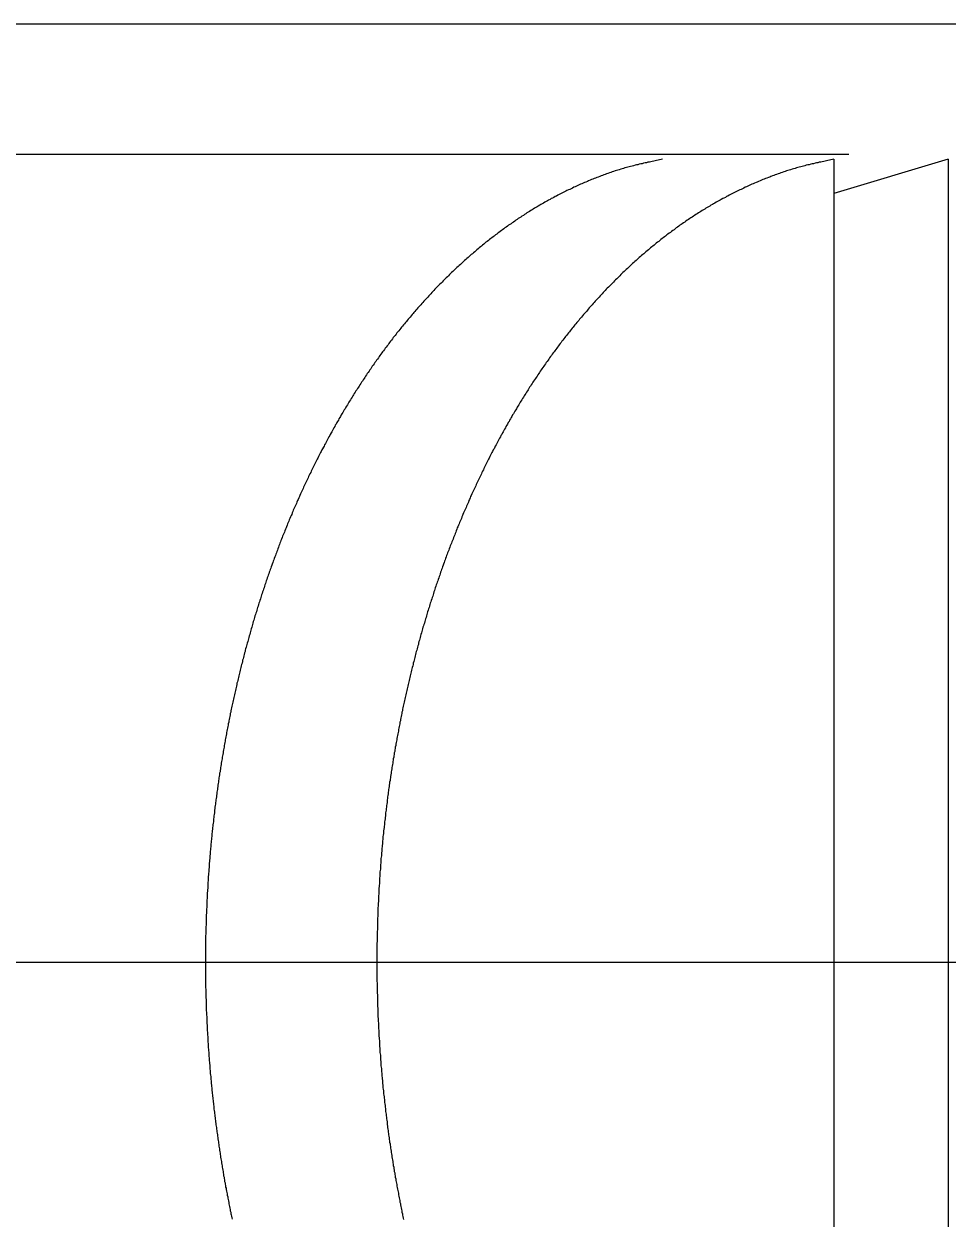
# Model space of a CAD drawing. Extents: x 10 to 146, y 10 to 437.
# Drawn here: x 121.56 to 126.13, y 237.28 to 243.2 of the extents above; entities that cross this region are included whole.
import ezdxf

# ---------------------------------------------------------------- set-up
doc = ezdxf.new("R2010")
doc.units = 0
doc.linetypes.add('CENTER', pattern=[50.8, 31.75, -6.35, 6.35, -6.35])
doc.layers.get('0').update_dxf_attribs({"linetype": 'CONTINUOUS'})
doc.layers.add('CENTER', color=1, linetype='CENTER')

msp = doc.modelspace()

# ---------------------------------------------------------------- linework, layer by layer
at = {"color": 7, "linetype": 'CONTINUOUS'}
for p, q in [((95, 243.2), (124.7, 243.2)), ((124.7, 243.2), (127, 243.2)), ((118.1942, 242.555), (122.6422, 242.555)), ((122.6422, 242.555), (125.6422, 242.555)), ((126.1339, 242.53), (125.5682, 242.3606)), ((125.5682, 242.53), (125.5682, 242.53)), ((125.5682, 242.53), (125.5682, 242.3606)), ((126.1339, 242.53), (126.1339, 242.53)), ((126.1339, 242.53), (126.1339, 238.555)), ((125.5682, 242.3606), (125.5682, 238.555)), ((125.5682, 238.555), (125.5682, 234.58)), ((126.1339, 238.555), (126.1339, 234.58))]:
    msp.add_line(p, q, dxfattribs=at)
at = {"color": 7}
for points in [[(124.72, 242.53, 0), (124.713, 242.528, 0), (124.705, 242.527, 0), (124.698, 242.525, 0), (124.691, 242.524, 0), (124.684, 242.522, 0), (124.677, 242.521, 0), (124.669, 242.519, 0), (124.662, 242.518, 0), (124.655, 242.516, 0), (124.648, 242.515, 0), (124.641, 242.513, 0), (124.634, 242.512, 0), (124.626, 242.51, 0), (124.619, 242.508, 0), (124.612, 242.507, 0), (124.605, 242.505, 0), (124.598, 242.503, 0), (124.591, 242.502, 0), (124.584, 242.5, 0), (124.577, 242.498, 0), (124.569, 242.496, 0), (124.562, 242.494, 0), (124.555, 242.492, 0), (124.548, 242.491, 0), (124.541, 242.489, 0), (124.534, 242.487, 0), (124.527, 242.485, 0), (124.52, 242.483, 0), (124.513, 242.481, 0), (124.506, 242.478, 0), (124.499, 242.476, 0), (124.492, 242.474, 0), (124.485, 242.472, 0), (124.478, 242.47, 0), (124.471, 242.467, 0), (124.464, 242.465, 0), (124.457, 242.462, 0), (124.45, 242.46, 0), (124.443, 242.458, 0), (124.436, 242.455, 0), (124.43, 242.453, 0), (124.423, 242.45, 0), (124.416, 242.448, 0), (124.409, 242.445, 0), (124.402, 242.442, 0), (124.395, 242.44, 0), (124.388, 242.437, 0), (124.382, 242.434, 0), (124.375, 242.431, 0), (124.368, 242.429, 0), (124.361, 242.426, 0), (124.354, 242.423, 0), (124.348, 242.42, 0), (124.341, 242.417, 0), (124.334, 242.415, 0), (124.327, 242.412, 0), (124.321, 242.409, 0), (124.314, 242.406, 0), (124.307, 242.403, 0), (124.301, 242.4, 0), (124.294, 242.397, 0), (124.287, 242.394, 0), (124.281, 242.391, 0), (124.274, 242.387, 0), (124.267, 242.384, 0), (124.261, 242.381, 0), (124.254, 242.378, 0), (124.247, 242.375, 0), (124.241, 242.372, 0), (124.234, 242.368, 0), (124.228, 242.365, 0), (124.221, 242.362, 0), (124.215, 242.358, 0), (124.208, 242.355, 0), (124.202, 242.352, 0), (124.195, 242.348, 0), (124.189, 242.345, 0), (124.182, 242.341, 0), (124.176, 242.338, 0), (124.169, 242.335, 0), (124.163, 242.331, 0), (124.156, 242.327, 0), (124.15, 242.324, 0), (124.144, 242.32, 0), (124.137, 242.317, 0), (124.131, 242.313, 0), (124.124, 242.309, 0), (124.118, 242.306, 0), (124.112, 242.302, 0), (124.105, 242.298, 0), (124.099, 242.295, 0), (124.093, 242.291, 0), (124.086, 242.287, 0), (124.08, 242.283, 0), (124.074, 242.279, 0), (124.068, 242.276, 0), (124.062, 242.272, 0), (124.055, 242.268, 0), (124.049, 242.264, 0), (124.043, 242.26, 0), (124.037, 242.256, 0), (124.031, 242.252, 0), (124.024, 242.248, 0), (124.018, 242.244, 0), (124.012, 242.24, 0), (124.006, 242.236, 0), (124, 242.232, 0), (123.994, 242.228, 0), (123.988, 242.224, 0), (123.982, 242.219, 0), (123.976, 242.215, 0), (123.97, 242.211, 0), (123.964, 242.207, 0), (123.958, 242.203, 0), (123.952, 242.198, 0), (123.946, 242.194, 0), (123.94, 242.19, 0), (123.934, 242.185, 0), (123.928, 242.181, 0), (123.922, 242.177, 0), (123.916, 242.172, 0), (123.91, 242.168, 0), (123.904, 242.164, 0), (123.899, 242.159, 0), (123.893, 242.155, 0), (123.887, 242.15, 0), (123.881, 242.146, 0), (123.875, 242.141, 0), (123.87, 242.137, 0), (123.864, 242.132, 0), (123.858, 242.128, 0), (123.852, 242.123, 0), (123.846, 242.119, 0), (123.841, 242.114, 0), (123.835, 242.109, 0), (123.829, 242.105, 0), (123.824, 242.1, 0), (123.818, 242.096, 0), (123.812, 242.091, 0), (123.807, 242.086, 0), (123.801, 242.081, 0), (123.796, 242.077, 0), (123.79, 242.072, 0), (123.784, 242.067, 0), (123.779, 242.062, 0), (123.773, 242.058, 0), (123.768, 242.053, 0), (123.762, 242.048, 0), (123.757, 242.043, 0), (123.751, 242.038, 0), (123.746, 242.033, 0), (123.74, 242.029, 0), (123.735, 242.024, 0), (123.729, 242.019, 0), (123.724, 242.014, 0), (123.719, 242.009, 0), (123.713, 242.004, 0), (123.708, 241.999, 0), (123.702, 241.994, 0), (123.697, 241.989, 0), (123.692, 241.984, 0), (123.686, 241.979, 0), (123.681, 241.974, 0), (123.676, 241.969, 0), (123.67, 241.964, 0), (123.665, 241.959, 0), (123.66, 241.953, 0), (123.655, 241.948, 0), (123.649, 241.943, 0), (123.644, 241.938, 0), (123.639, 241.933, 0), (123.634, 241.928, 0), (123.629, 241.922, 0), (123.624, 241.917, 0), (123.618, 241.912, 0), (123.613, 241.907, 0), (123.608, 241.902, 0), (123.603, 241.896, 0), (123.598, 241.891, 0), (123.593, 241.886, 0), (123.588, 241.88, 0), (123.583, 241.875, 0), (123.578, 241.87, 0), (123.573, 241.864, 0), (123.568, 241.859, 0), (123.563, 241.854, 0), (123.558, 241.848, 0), (123.553, 241.843, 0), (123.548, 241.837, 0), (123.543, 241.832, 0), (123.538, 241.827, 0), (123.533, 241.821, 0), (123.528, 241.816, 0), (123.523, 241.81, 0), (123.518, 241.805, 0), (123.513, 241.799, 0), (123.509, 241.794, 0), (123.504, 241.788, 0), (123.499, 241.783, 0), (123.494, 241.777, 0), (123.489, 241.772, 0), (123.485, 241.766, 0), (123.48, 241.761, 0), (123.475, 241.755, 0), (123.47, 241.749, 0), (123.466, 241.744, 0), (123.461, 241.738, 0), (123.456, 241.732, 0), (123.452, 241.727, 0), (123.447, 241.721, 0), (123.442, 241.716, 0), (123.438, 241.71, 0), (123.433, 241.704, 0), (123.428, 241.698, 0), (123.424, 241.693, 0), (123.419, 241.687, 0), (123.415, 241.681, 0), (123.41, 241.676, 0), (123.405, 241.67, 0), (123.401, 241.664, 0), (123.396, 241.658, 0), (123.392, 241.652, 0), (123.387, 241.647, 0), (123.383, 241.641, 0), (123.378, 241.635, 0), (123.374, 241.629, 0), (123.369, 241.623, 0), (123.365, 241.618, 0), (123.361, 241.612, 0), (123.356, 241.606, 0), (123.352, 241.6, 0), (123.347, 241.594, 0), (123.343, 241.588, 0), (123.339, 241.582, 0), (123.334, 241.576, 0), (123.33, 241.571, 0), (123.326, 241.565, 0), (123.321, 241.559, 0), (123.317, 241.553, 0), (123.313, 241.547, 0), (123.309, 241.541, 0), (123.304, 241.535, 0), (123.3, 241.529, 0), (123.296, 241.523, 0), (123.292, 241.517, 0), (123.287, 241.511, 0), (123.283, 241.505, 0), (123.279, 241.499, 0), (123.275, 241.493, 0), (123.271, 241.487, 0), (123.267, 241.481, 0), (123.262, 241.475, 0), (123.258, 241.469, 0), (123.254, 241.462, 0), (123.25, 241.456, 0), (123.246, 241.45, 0), (123.242, 241.444, 0), (123.238, 241.438, 0), (123.234, 241.432, 0), (123.23, 241.426, 0), (123.226, 241.42, 0), (123.222, 241.414, 0), (123.218, 241.407, 0), (123.214, 241.401, 0), (123.21, 241.395, 0), (123.206, 241.389, 0), (123.202, 241.383, 0), (123.198, 241.377, 0), (123.194, 241.37, 0), (123.19, 241.364, 0), (123.186, 241.358, 0), (123.183, 241.352, 0), (123.179, 241.345, 0), (123.175, 241.339, 0), (123.171, 241.333, 0), (123.167, 241.327, 0), (123.163, 241.32, 0), (123.16, 241.314, 0), (123.156, 241.308, 0), (123.152, 241.302, 0), (123.148, 241.295, 0), (123.144, 241.289, 0), (123.141, 241.283, 0), (123.137, 241.276, 0), (123.133, 241.27, 0), (123.129, 241.264, 0), (123.126, 241.257, 0), (123.122, 241.251, 0), (123.118, 241.245, 0), (123.115, 241.238, 0), (123.111, 241.232, 0), (123.107, 241.226, 0), (123.104, 241.219, 0), (123.1, 241.213, 0), (123.097, 241.207, 0), (123.093, 241.2, 0), (123.089, 241.194, 0), (123.086, 241.187, 0), (123.082, 241.181, 0), (123.079, 241.175, 0), (123.075, 241.168, 0), (123.072, 241.162, 0), (123.068, 241.155, 0), (123.065, 241.149, 0), (123.061, 241.142, 0), (123.058, 241.136, 0), (123.054, 241.129, 0), (123.051, 241.123, 0), (123.047, 241.117, 0), (123.044, 241.11, 0), (123.041, 241.104, 0), (123.037, 241.097, 0), (123.034, 241.091, 0), (123.03, 241.084, 0), (123.027, 241.078, 0), (123.024, 241.071, 0), (123.02, 241.065, 0), (123.017, 241.058, 0), (123.014, 241.051, 0), (123.01, 241.045, 0), (123.007, 241.038, 0), (123.004, 241.032, 0), (123, 241.025, 0), (122.997, 241.019, 0), (122.994, 241.012, 0), (122.991, 241.006, 0), (122.987, 240.999, 0), (122.984, 240.992, 0), (122.981, 240.986, 0), (122.978, 240.979, 0), (122.974, 240.973, 0), (122.971, 240.966, 0), (122.968, 240.959, 0), (122.965, 240.953, 0), (122.962, 240.946, 0), (122.959, 240.94, 0), (122.956, 240.933, 0), (122.952, 240.926, 0), (122.949, 240.92, 0), (122.946, 240.913, 0), (122.943, 240.906, 0), (122.94, 240.9, 0), (122.937, 240.893, 0), (122.934, 240.886, 0), (122.931, 240.88, 0), (122.928, 240.873, 0), (122.925, 240.866, 0), (122.922, 240.86, 0), (122.919, 240.853, 0), (122.916, 240.846, 0), (122.913, 240.84, 0), (122.91, 240.833, 0), (122.907, 240.826, 0), (122.904, 240.819, 0), (122.901, 240.813, 0), (122.898, 240.806, 0), (122.895, 240.799, 0), (122.892, 240.792, 0), (122.89, 240.786, 0), (122.887, 240.779, 0), (122.884, 240.772, 0), (122.881, 240.766, 0), (122.878, 240.759, 0), (122.875, 240.752, 0), (122.872, 240.745, 0), (122.87, 240.738, 0), (122.867, 240.732, 0), (122.864, 240.725, 0), (122.861, 240.718, 0), (122.858, 240.711, 0), (122.856, 240.705, 0), (122.853, 240.698, 0), (122.85, 240.691, 0), (122.848, 240.684, 0), (122.845, 240.677, 0), (122.842, 240.67, 0), (122.839, 240.664, 0), (122.837, 240.657, 0), (122.834, 240.65, 0), (122.831, 240.643, 0), (122.829, 240.636, 0), (122.826, 240.63, 0), (122.823, 240.623, 0), (122.821, 240.616, 0), (122.818, 240.609, 0), (122.816, 240.602, 0), (122.813, 240.595, 0), (122.81, 240.588, 0), (122.808, 240.582, 0), (122.805, 240.575, 0), (122.803, 240.568, 0), (122.8, 240.561, 0), (122.798, 240.554, 0), (122.795, 240.547, 0), (122.793, 240.54, 0), (122.79, 240.533, 0), (122.788, 240.526, 0), (122.785, 240.52, 0), (122.783, 240.513, 0), (122.78, 240.506, 0), (122.778, 240.499, 0), (122.775, 240.492, 0), (122.773, 240.485, 0), (122.77, 240.478, 0), (122.768, 240.471, 0), (122.766, 240.464, 0), (122.763, 240.457, 0), (122.761, 240.45, 0), (122.758, 240.443, 0), (122.756, 240.437, 0), (122.754, 240.43, 0), (122.751, 240.423, 0), (122.749, 240.416, 0), (122.747, 240.409, 0), (122.744, 240.402, 0), (122.742, 240.395, 0), (122.74, 240.388, 0), (122.738, 240.381, 0), (122.735, 240.374, 0), (122.733, 240.367, 0), (122.731, 240.36, 0), (122.729, 240.353, 0), (122.726, 240.346, 0), (122.724, 240.339, 0), (122.722, 240.332, 0), (122.72, 240.325, 0), (122.718, 240.318, 0), (122.715, 240.311, 0), (122.713, 240.304, 0), (122.711, 240.297, 0), (122.709, 240.29, 0), (122.707, 240.283, 0), (122.705, 240.276, 0), (122.702, 240.269, 0), (122.7, 240.262, 0), (122.698, 240.255, 0), (122.696, 240.248, 0), (122.694, 240.241, 0), (122.692, 240.234, 0), (122.69, 240.227, 0), (122.688, 240.22, 0), (122.686, 240.213, 0), (122.684, 240.206, 0), (122.682, 240.199, 0), (122.68, 240.192, 0), (122.678, 240.185, 0), (122.676, 240.177, 0), (122.674, 240.17, 0), (122.672, 240.163, 0), (122.67, 240.156, 0), (122.668, 240.149, 0), (122.666, 240.142, 0), (122.664, 240.135, 0), (122.662, 240.128, 0), (122.66, 240.121, 0), (122.658, 240.114, 0), (122.656, 240.107, 0), (122.654, 240.1, 0), (122.653, 240.093, 0), (122.651, 240.086, 0), (122.649, 240.078, 0), (122.647, 240.071, 0), (122.645, 240.064, 0), (122.643, 240.057, 0), (122.641, 240.05, 0), (122.64, 240.043, 0), (122.638, 240.036, 0), (122.636, 240.029, 0), (122.634, 240.022, 0), (122.632, 240.014, 0), (122.631, 240.007, 0), (122.629, 240, 0), (122.627, 239.993, 0), (122.625, 239.986, 0), (122.624, 239.979, 0), (122.622, 239.972, 0), (122.62, 239.965, 0), (122.619, 239.957, 0), (122.617, 239.95, 0), (122.615, 239.943, 0), (122.613, 239.936, 0), (122.612, 239.929, 0), (122.61, 239.922, 0), (122.609, 239.915, 0), (122.607, 239.908, 0), (122.605, 239.9, 0), (122.604, 239.893, 0), (122.602, 239.886, 0), (122.6, 239.879, 0), (122.599, 239.872, 0), (122.597, 239.865, 0), (122.596, 239.857, 0), (122.594, 239.85, 0), (122.593, 239.843, 0), (122.591, 239.836, 0), (122.589, 239.829, 0), (122.588, 239.822, 0), (122.586, 239.814, 0), (122.585, 239.807, 0), (122.583, 239.8, 0), (122.582, 239.793, 0), (122.58, 239.786, 0), (122.579, 239.779, 0), (122.577, 239.771, 0), (122.576, 239.764, 0), (122.575, 239.757, 0), (122.573, 239.75, 0), (122.572, 239.743, 0), (122.57, 239.735, 0), (122.569, 239.728, 0), (122.567, 239.721, 0), (122.566, 239.714, 0), (122.565, 239.707, 0), (122.563, 239.699, 0), (122.562, 239.692, 0), (122.561, 239.685, 0), (122.559, 239.678, 0), (122.558, 239.671, 0), (122.557, 239.663, 0), (122.555, 239.656, 0), (122.554, 239.649, 0), (122.553, 239.642, 0), (122.551, 239.635, 0), (122.55, 239.627, 0), (122.549, 239.62, 0), (122.548, 239.613, 0), (122.546, 239.606, 0), (122.545, 239.598, 0), (122.544, 239.591, 0), (122.543, 239.584, 0), (122.541, 239.577, 0), (122.54, 239.57, 0), (122.539, 239.562, 0), (122.538, 239.555, 0), (122.537, 239.548, 0), (122.535, 239.541, 0), (122.534, 239.533, 0), (122.533, 239.526, 0), (122.532, 239.519, 0), (122.531, 239.512, 0), (122.53, 239.504, 0), (122.529, 239.497, 0), (122.527, 239.49, 0), (122.526, 239.483, 0), (122.525, 239.475, 0), (122.524, 239.468, 0), (122.523, 239.461, 0), (122.522, 239.454, 0), (122.521, 239.446, 0), (122.52, 239.439, 0), (122.519, 239.432, 0), (122.518, 239.425, 0), (122.517, 239.417, 0), (122.516, 239.41, 0), (122.515, 239.403, 0), (122.514, 239.396, 0), (122.513, 239.388, 0), (122.512, 239.381, 0), (122.511, 239.374, 0), (122.51, 239.366, 0), (122.509, 239.359, 0), (122.508, 239.352, 0), (122.507, 239.345, 0), (122.506, 239.337, 0), (122.505, 239.33, 0), (122.504, 239.323, 0), (122.503, 239.316, 0), (122.502, 239.308, 0), (122.502, 239.301, 0), (122.501, 239.294, 0), (122.5, 239.286, 0), (122.499, 239.279, 0), (122.498, 239.272, 0), (122.497, 239.265, 0), (122.496, 239.257, 0), (122.496, 239.25, 0), (122.495, 239.243, 0), (122.494, 239.235, 0), (122.493, 239.228, 0), (122.492, 239.221, 0), (122.492, 239.214, 0), (122.491, 239.206, 0), (122.49, 239.199, 0), (122.489, 239.192, 0), (122.489, 239.184, 0), (122.488, 239.177, 0), (122.487, 239.17, 0), (122.487, 239.163, 0), (122.486, 239.155, 0), (122.485, 239.148, 0), (122.484, 239.141, 0), (122.484, 239.133, 0), (122.483, 239.126, 0), (122.482, 239.119, 0), (122.482, 239.111, 0), (122.481, 239.104, 0), (122.48, 239.097, 0), (122.48, 239.09, 0), (122.479, 239.082, 0), (122.479, 239.075, 0), (122.478, 239.068, 0), (122.477, 239.06, 0), (122.477, 239.053, 0), (122.476, 239.046, 0), (122.476, 239.038, 0), (122.475, 239.031, 0), (122.475, 239.024, 0), (122.474, 239.016, 0), (122.473, 239.009, 0), (122.473, 239.002, 0), (122.472, 238.995, 0), (122.472, 238.987, 0), (122.471, 238.98, 0), (122.471, 238.973, 0), (122.47, 238.965, 0), (122.47, 238.958, 0), (122.469, 238.951, 0), (122.469, 238.943, 0), (122.469, 238.936, 0), (122.468, 238.929, 0), (122.468, 238.921, 0), (122.467, 238.914, 0), (122.467, 238.907, 0), (122.466, 238.899, 0), (122.466, 238.892, 0), (122.466, 238.885, 0), (122.465, 238.877, 0), (122.465, 238.87, 0), (122.464, 238.863, 0), (122.464, 238.855, 0), (122.464, 238.848, 0), (122.463, 238.841, 0), (122.463, 238.833, 0), (122.463, 238.826, 0), (122.462, 238.819, 0), (122.462, 238.812, 0), (122.462, 238.804, 0), (122.462, 238.797, 0), (122.461, 238.79, 0), (122.461, 238.782, 0), (122.461, 238.775, 0), (122.46, 238.768, 0), (122.46, 238.76, 0), (122.46, 238.753, 0), (122.46, 238.746, 0), (122.46, 238.738, 0), (122.459, 238.731, 0), (122.459, 238.724, 0), (122.459, 238.716, 0), (122.459, 238.709, 0), (122.459, 238.702, 0), (122.459, 238.694, 0), (122.458, 238.687, 0), (122.458, 238.68, 0), (122.458, 238.672, 0), (122.458, 238.665, 0), (122.458, 238.658, 0), (122.458, 238.65, 0), (122.458, 238.643, 0), (122.458, 238.636, 0), (122.458, 238.628, 0), (122.458, 238.621, 0), (122.457, 238.614, 0), (122.457, 238.606, 0), (122.457, 238.599, 0), (122.457, 238.592, 0), (122.457, 238.584, 0), (122.457, 238.577, 0), (122.457, 238.57, 0), (122.457, 238.562, 0), (122.457, 238.555, 0)], [(125.568, 242.53, 0), (125.561, 242.528, 0), (125.554, 242.527, 0), (125.547, 242.525, 0), (125.539, 242.524, 0), (125.532, 242.522, 0), (125.525, 242.521, 0), (125.518, 242.519, 0), (125.511, 242.518, 0), (125.504, 242.516, 0), (125.496, 242.515, 0), (125.489, 242.513, 0), (125.482, 242.512, 0), (125.475, 242.51, 0), (125.468, 242.508, 0), (125.461, 242.507, 0), (125.454, 242.505, 0), (125.446, 242.503, 0), (125.439, 242.502, 0), (125.432, 242.5, 0), (125.425, 242.498, 0), (125.418, 242.496, 0), (125.411, 242.494, 0), (125.404, 242.492, 0), (125.397, 242.491, 0), (125.39, 242.489, 0), (125.383, 242.487, 0), (125.376, 242.485, 0), (125.369, 242.483, 0), (125.362, 242.481, 0), (125.354, 242.478, 0), (125.347, 242.476, 0), (125.341, 242.474, 0), (125.334, 242.472, 0), (125.327, 242.47, 0), (125.32, 242.467, 0), (125.313, 242.465, 0), (125.306, 242.462, 0), (125.299, 242.46, 0), (125.292, 242.458, 0), (125.285, 242.455, 0), (125.278, 242.453, 0), (125.271, 242.45, 0), (125.264, 242.448, 0), (125.257, 242.445, 0), (125.251, 242.442, 0), (125.244, 242.44, 0), (125.237, 242.437, 0), (125.23, 242.434, 0), (125.223, 242.431, 0), (125.216, 242.429, 0), (125.21, 242.426, 0), (125.203, 242.423, 0), (125.196, 242.42, 0), (125.189, 242.417, 0), (125.183, 242.415, 0), (125.176, 242.412, 0), (125.169, 242.409, 0), (125.162, 242.406, 0), (125.156, 242.403, 0), (125.149, 242.4, 0), (125.142, 242.397, 0), (125.136, 242.394, 0), (125.129, 242.391, 0), (125.122, 242.387, 0), (125.116, 242.384, 0), (125.109, 242.381, 0), (125.103, 242.378, 0), (125.096, 242.375, 0), (125.089, 242.372, 0), (125.083, 242.368, 0), (125.076, 242.365, 0), (125.07, 242.362, 0), (125.063, 242.358, 0), (125.057, 242.355, 0), (125.05, 242.352, 0), (125.044, 242.348, 0), (125.037, 242.345, 0), (125.031, 242.341, 0), (125.024, 242.338, 0), (125.018, 242.335, 0), (125.011, 242.331, 0), (125.005, 242.327, 0), (124.998, 242.324, 0), (124.992, 242.32, 0), (124.986, 242.317, 0), (124.979, 242.313, 0), (124.973, 242.309, 0), (124.967, 242.306, 0), (124.96, 242.302, 0), (124.954, 242.298, 0), (124.948, 242.295, 0), (124.941, 242.291, 0), (124.935, 242.287, 0), (124.929, 242.283, 0), (124.923, 242.279, 0), (124.916, 242.276, 0), (124.91, 242.272, 0), (124.904, 242.268, 0), (124.898, 242.264, 0), (124.891, 242.26, 0), (124.885, 242.256, 0), (124.879, 242.252, 0), (124.873, 242.248, 0), (124.867, 242.244, 0), (124.861, 242.24, 0), (124.855, 242.236, 0), (124.849, 242.232, 0), (124.842, 242.228, 0), (124.836, 242.224, 0), (124.83, 242.219, 0), (124.824, 242.215, 0), (124.818, 242.211, 0), (124.812, 242.207, 0), (124.806, 242.203, 0), (124.8, 242.198, 0), (124.794, 242.194, 0), (124.788, 242.19, 0), (124.782, 242.185, 0), (124.777, 242.181, 0), (124.771, 242.177, 0), (124.765, 242.172, 0), (124.759, 242.168, 0), (124.753, 242.164, 0), (124.747, 242.159, 0), (124.741, 242.155, 0), (124.735, 242.15, 0), (124.73, 242.146, 0), (124.724, 242.141, 0), (124.718, 242.137, 0), (124.712, 242.132, 0), (124.707, 242.128, 0), (124.701, 242.123, 0), (124.695, 242.119, 0), (124.689, 242.114, 0), (124.684, 242.109, 0), (124.678, 242.105, 0), (124.672, 242.1, 0), (124.667, 242.096, 0), (124.661, 242.091, 0), (124.655, 242.086, 0), (124.65, 242.081, 0), (124.644, 242.077, 0), (124.638, 242.072, 0), (124.633, 242.067, 0), (124.627, 242.062, 0), (124.622, 242.058, 0), (124.616, 242.053, 0), (124.611, 242.048, 0), (124.605, 242.043, 0), (124.6, 242.038, 0), (124.594, 242.033, 0), (124.589, 242.029, 0), (124.583, 242.024, 0), (124.578, 242.019, 0), (124.572, 242.014, 0), (124.567, 242.009, 0), (124.562, 242.004, 0), (124.556, 241.999, 0), (124.551, 241.994, 0), (124.546, 241.989, 0), (124.54, 241.984, 0), (124.535, 241.979, 0), (124.53, 241.974, 0), (124.524, 241.969, 0), (124.519, 241.964, 0), (124.514, 241.959, 0), (124.508, 241.953, 0), (124.503, 241.948, 0), (124.498, 241.943, 0), (124.493, 241.938, 0), (124.488, 241.933, 0), (124.482, 241.928, 0), (124.477, 241.922, 0), (124.472, 241.917, 0), (124.467, 241.912, 0), (124.462, 241.907, 0), (124.457, 241.902, 0), (124.452, 241.896, 0), (124.446, 241.891, 0), (124.441, 241.886, 0), (124.436, 241.88, 0), (124.431, 241.875, 0), (124.426, 241.87, 0), (124.421, 241.864, 0), (124.416, 241.859, 0), (124.411, 241.854, 0), (124.406, 241.848, 0), (124.401, 241.843, 0), (124.396, 241.837, 0), (124.391, 241.832, 0), (124.386, 241.827, 0), (124.382, 241.821, 0), (124.377, 241.816, 0), (124.372, 241.81, 0), (124.367, 241.805, 0), (124.362, 241.799, 0), (124.357, 241.794, 0), (124.352, 241.788, 0), (124.348, 241.783, 0), (124.343, 241.777, 0), (124.338, 241.772, 0), (124.333, 241.766, 0), (124.328, 241.761, 0), (124.324, 241.755, 0), (124.319, 241.749, 0), (124.314, 241.744, 0), (124.309, 241.738, 0), (124.305, 241.732, 0), (124.3, 241.727, 0), (124.295, 241.721, 0), (124.291, 241.716, 0), (124.286, 241.71, 0), (124.281, 241.704, 0), (124.277, 241.698, 0), (124.272, 241.693, 0), (124.268, 241.687, 0), (124.263, 241.681, 0), (124.259, 241.676, 0), (124.254, 241.67, 0), (124.249, 241.664, 0), (124.245, 241.658, 0), (124.24, 241.652, 0), (124.236, 241.647, 0), (124.231, 241.641, 0), (124.227, 241.635, 0), (124.222, 241.629, 0), (124.218, 241.623, 0), (124.214, 241.618, 0), (124.209, 241.612, 0), (124.205, 241.606, 0), (124.2, 241.6, 0), (124.196, 241.594, 0), (124.192, 241.588, 0), (124.187, 241.582, 0), (124.183, 241.576, 0), (124.179, 241.571, 0), (124.174, 241.565, 0), (124.17, 241.559, 0), (124.166, 241.553, 0), (124.161, 241.547, 0), (124.157, 241.541, 0), (124.153, 241.535, 0), (124.149, 241.529, 0), (124.144, 241.523, 0), (124.14, 241.517, 0), (124.136, 241.511, 0), (124.132, 241.505, 0), (124.128, 241.499, 0), (124.123, 241.493, 0), (124.119, 241.487, 0), (124.115, 241.481, 0), (124.111, 241.475, 0), (124.107, 241.469, 0), (124.103, 241.462, 0), (124.099, 241.456, 0), (124.095, 241.45, 0), (124.091, 241.444, 0), (124.086, 241.438, 0), (124.082, 241.432, 0), (124.078, 241.426, 0), (124.074, 241.42, 0), (124.07, 241.414, 0), (124.066, 241.407, 0), (124.062, 241.401, 0), (124.058, 241.395, 0), (124.055, 241.389, 0), (124.051, 241.383, 0), (124.047, 241.377, 0), (124.043, 241.37, 0), (124.039, 241.364, 0), (124.035, 241.358, 0), (124.031, 241.352, 0), (124.027, 241.345, 0), (124.023, 241.339, 0), (124.019, 241.333, 0), (124.016, 241.327, 0), (124.012, 241.32, 0), (124.008, 241.314, 0), (124.004, 241.308, 0), (124, 241.302, 0), (123.997, 241.295, 0), (123.993, 241.289, 0), (123.989, 241.283, 0), (123.985, 241.276, 0), (123.982, 241.27, 0), (123.978, 241.264, 0), (123.974, 241.257, 0), (123.971, 241.251, 0), (123.967, 241.245, 0), (123.963, 241.238, 0), (123.96, 241.232, 0), (123.956, 241.226, 0), (123.952, 241.219, 0), (123.949, 241.213, 0), (123.945, 241.207, 0), (123.942, 241.2, 0), (123.938, 241.194, 0), (123.934, 241.187, 0), (123.931, 241.181, 0), (123.927, 241.175, 0), (123.924, 241.168, 0), (123.92, 241.162, 0), (123.917, 241.155, 0), (123.913, 241.149, 0), (123.91, 241.142, 0), (123.906, 241.136, 0), (123.903, 241.129, 0), (123.899, 241.123, 0), (123.896, 241.117, 0), (123.892, 241.11, 0), (123.889, 241.104, 0), (123.886, 241.097, 0), (123.882, 241.091, 0), (123.879, 241.084, 0), (123.875, 241.078, 0), (123.872, 241.071, 0), (123.869, 241.065, 0), (123.865, 241.058, 0), (123.862, 241.051, 0), (123.859, 241.045, 0), (123.855, 241.038, 0), (123.852, 241.032, 0), (123.849, 241.025, 0), (123.846, 241.019, 0), (123.842, 241.012, 0), (123.839, 241.006, 0), (123.836, 240.999, 0), (123.833, 240.992, 0), (123.829, 240.986, 0), (123.826, 240.979, 0), (123.823, 240.973, 0), (123.82, 240.966, 0), (123.817, 240.959, 0), (123.814, 240.953, 0), (123.81, 240.946, 0), (123.807, 240.94, 0), (123.804, 240.933, 0), (123.801, 240.926, 0), (123.798, 240.92, 0), (123.795, 240.913, 0), (123.792, 240.906, 0), (123.789, 240.9, 0), (123.786, 240.893, 0), (123.783, 240.886, 0), (123.779, 240.88, 0), (123.776, 240.873, 0), (123.773, 240.866, 0), (123.77, 240.86, 0), (123.767, 240.853, 0), (123.764, 240.846, 0), (123.761, 240.84, 0), (123.759, 240.833, 0), (123.756, 240.826, 0), (123.753, 240.819, 0), (123.75, 240.813, 0), (123.747, 240.806, 0), (123.744, 240.799, 0), (123.741, 240.792, 0), (123.738, 240.786, 0), (123.735, 240.779, 0), (123.732, 240.772, 0), (123.729, 240.766, 0), (123.727, 240.759, 0), (123.724, 240.752, 0), (123.721, 240.745, 0), (123.718, 240.738, 0), (123.715, 240.732, 0), (123.713, 240.725, 0), (123.71, 240.718, 0), (123.707, 240.711, 0), (123.704, 240.705, 0), (123.701, 240.698, 0), (123.699, 240.691, 0), (123.696, 240.684, 0), (123.693, 240.677, 0), (123.691, 240.67, 0), (123.688, 240.664, 0), (123.685, 240.657, 0), (123.683, 240.65, 0), (123.68, 240.643, 0), (123.677, 240.636, 0), (123.675, 240.63, 0), (123.672, 240.623, 0), (123.669, 240.616, 0), (123.667, 240.609, 0), (123.664, 240.602, 0), (123.662, 240.595, 0), (123.659, 240.588, 0), (123.656, 240.582, 0), (123.654, 240.575, 0), (123.651, 240.568, 0), (123.649, 240.561, 0), (123.646, 240.554, 0), (123.644, 240.547, 0), (123.641, 240.54, 0), (123.639, 240.533, 0), (123.636, 240.526, 0), (123.634, 240.52, 0), (123.631, 240.513, 0), (123.629, 240.506, 0), (123.626, 240.499, 0), (123.624, 240.492, 0), (123.621, 240.485, 0), (123.619, 240.478, 0), (123.617, 240.471, 0), (123.614, 240.464, 0), (123.612, 240.457, 0), (123.609, 240.45, 0), (123.607, 240.443, 0), (123.605, 240.437, 0), (123.602, 240.43, 0), (123.6, 240.423, 0), (123.598, 240.416, 0), (123.595, 240.409, 0), (123.593, 240.402, 0), (123.591, 240.395, 0), (123.588, 240.388, 0), (123.586, 240.381, 0), (123.584, 240.374, 0), (123.582, 240.367, 0), (123.579, 240.36, 0), (123.577, 240.353, 0), (123.575, 240.346, 0), (123.573, 240.339, 0), (123.57, 240.332, 0), (123.568, 240.325, 0), (123.566, 240.318, 0), (123.564, 240.311, 0), (123.562, 240.304, 0), (123.56, 240.297, 0), (123.557, 240.29, 0), (123.555, 240.283, 0), (123.553, 240.276, 0), (123.551, 240.269, 0), (123.549, 240.262, 0), (123.547, 240.255, 0), (123.545, 240.248, 0), (123.543, 240.241, 0), (123.541, 240.234, 0), (123.538, 240.227, 0), (123.536, 240.22, 0), (123.534, 240.213, 0), (123.532, 240.206, 0), (123.53, 240.199, 0), (123.528, 240.192, 0), (123.526, 240.185, 0), (123.524, 240.177, 0), (123.522, 240.17, 0), (123.52, 240.163, 0), (123.518, 240.156, 0), (123.516, 240.149, 0), (123.514, 240.142, 0), (123.512, 240.135, 0), (123.511, 240.128, 0), (123.509, 240.121, 0), (123.507, 240.114, 0), (123.505, 240.107, 0), (123.503, 240.1, 0), (123.501, 240.093, 0), (123.499, 240.086, 0), (123.497, 240.078, 0), (123.495, 240.071, 0), (123.494, 240.064, 0), (123.492, 240.057, 0), (123.49, 240.05, 0), (123.488, 240.043, 0), (123.486, 240.036, 0), (123.485, 240.029, 0), (123.483, 240.022, 0), (123.481, 240.014, 0), (123.479, 240.007, 0), (123.477, 240, 0), (123.476, 239.993, 0), (123.474, 239.986, 0), (123.472, 239.979, 0), (123.47, 239.972, 0), (123.469, 239.965, 0), (123.467, 239.957, 0), (123.465, 239.95, 0), (123.464, 239.943, 0), (123.462, 239.936, 0), (123.46, 239.929, 0), (123.459, 239.922, 0), (123.457, 239.915, 0), (123.455, 239.908, 0), (123.454, 239.9, 0), (123.452, 239.893, 0), (123.451, 239.886, 0), (123.449, 239.879, 0), (123.447, 239.872, 0), (123.446, 239.865, 0), (123.444, 239.857, 0), (123.443, 239.85, 0), (123.441, 239.843, 0), (123.44, 239.836, 0), (123.438, 239.829, 0), (123.436, 239.822, 0), (123.435, 239.814, 0), (123.433, 239.807, 0), (123.432, 239.8, 0), (123.43, 239.793, 0), (123.429, 239.786, 0), (123.427, 239.779, 0), (123.426, 239.771, 0), (123.425, 239.764, 0), (123.423, 239.757, 0), (123.422, 239.75, 0), (123.42, 239.743, 0), (123.419, 239.735, 0), (123.417, 239.728, 0), (123.416, 239.721, 0), (123.415, 239.714, 0), (123.413, 239.707, 0), (123.412, 239.699, 0), (123.411, 239.692, 0), (123.409, 239.685, 0), (123.408, 239.678, 0), (123.406, 239.671, 0), (123.405, 239.663, 0), (123.404, 239.656, 0), (123.403, 239.649, 0), (123.401, 239.642, 0), (123.4, 239.635, 0), (123.399, 239.627, 0), (123.397, 239.62, 0), (123.396, 239.613, 0), (123.395, 239.606, 0), (123.394, 239.598, 0), (123.392, 239.591, 0), (123.391, 239.584, 0), (123.39, 239.577, 0), (123.389, 239.57, 0), (123.387, 239.562, 0), (123.386, 239.555, 0), (123.385, 239.548, 0), (123.384, 239.541, 0), (123.383, 239.533, 0), (123.382, 239.526, 0), (123.38, 239.519, 0), (123.379, 239.512, 0), (123.378, 239.504, 0), (123.377, 239.497, 0), (123.376, 239.49, 0), (123.375, 239.483, 0), (123.374, 239.475, 0), (123.373, 239.468, 0), (123.372, 239.461, 0), (123.371, 239.454, 0), (123.369, 239.446, 0), (123.368, 239.439, 0), (123.367, 239.432, 0), (123.366, 239.425, 0), (123.365, 239.417, 0), (123.364, 239.41, 0), (123.363, 239.403, 0), (123.362, 239.396, 0), (123.361, 239.388, 0), (123.36, 239.381, 0), (123.359, 239.374, 0), (123.358, 239.366, 0), (123.357, 239.359, 0), (123.356, 239.352, 0), (123.356, 239.345, 0), (123.355, 239.337, 0), (123.354, 239.33, 0), (123.353, 239.323, 0), (123.352, 239.316, 0), (123.351, 239.308, 0), (123.35, 239.301, 0), (123.349, 239.294, 0), (123.348, 239.286, 0), (123.348, 239.279, 0), (123.347, 239.272, 0), (123.346, 239.265, 0), (123.345, 239.257, 0), (123.344, 239.25, 0), (123.343, 239.243, 0), (123.343, 239.235, 0), (123.342, 239.228, 0), (123.341, 239.221, 0), (123.34, 239.214, 0), (123.339, 239.206, 0), (123.339, 239.199, 0), (123.338, 239.192, 0), (123.337, 239.184, 0), (123.336, 239.177, 0), (123.336, 239.17, 0), (123.335, 239.163, 0), (123.334, 239.155, 0), (123.334, 239.148, 0), (123.333, 239.141, 0), (123.332, 239.133, 0), (123.332, 239.126, 0), (123.331, 239.119, 0), (123.33, 239.111, 0), (123.33, 239.104, 0), (123.329, 239.097, 0), (123.328, 239.09, 0), (123.328, 239.082, 0), (123.327, 239.075, 0), (123.326, 239.068, 0), (123.326, 239.06, 0), (123.325, 239.053, 0), (123.325, 239.046, 0), (123.324, 239.038, 0), (123.324, 239.031, 0), (123.323, 239.024, 0), (123.323, 239.016, 0), (123.322, 239.009, 0), (123.321, 239.002, 0), (123.321, 238.995, 0), (123.32, 238.987, 0), (123.32, 238.98, 0), (123.319, 238.973, 0), (123.319, 238.965, 0), (123.318, 238.958, 0), (123.318, 238.951, 0), (123.318, 238.943, 0), (123.317, 238.936, 0), (123.317, 238.929, 0), (123.316, 238.921, 0), (123.316, 238.914, 0), (123.315, 238.907, 0), (123.315, 238.899, 0), (123.315, 238.892, 0), (123.314, 238.885, 0), (123.314, 238.877, 0), (123.313, 238.87, 0), (123.313, 238.863, 0), (123.313, 238.855, 0), (123.312, 238.848, 0), (123.312, 238.841, 0), (123.312, 238.833, 0), (123.311, 238.826, 0), (123.311, 238.819, 0), (123.311, 238.812, 0), (123.31, 238.804, 0), (123.31, 238.797, 0), (123.31, 238.79, 0), (123.31, 238.782, 0), (123.309, 238.775, 0), (123.309, 238.768, 0), (123.309, 238.76, 0), (123.309, 238.753, 0), (123.308, 238.746, 0), (123.308, 238.738, 0), (123.308, 238.731, 0), (123.308, 238.724, 0), (123.308, 238.716, 0), (123.307, 238.709, 0), (123.307, 238.702, 0), (123.307, 238.694, 0), (123.307, 238.687, 0), (123.307, 238.68, 0), (123.307, 238.672, 0), (123.307, 238.665, 0), (123.307, 238.658, 0), (123.306, 238.65, 0), (123.306, 238.643, 0), (123.306, 238.636, 0), (123.306, 238.628, 0), (123.306, 238.621, 0), (123.306, 238.614, 0), (123.306, 238.606, 0), (123.306, 238.599, 0), (123.306, 238.592, 0), (123.306, 238.584, 0), (123.306, 238.577, 0), (123.306, 238.57, 0), (123.306, 238.562, 0), (123.305, 238.555, 0)], [(122.457, 238.555, 0), (122.457, 238.548, 0), (122.457, 238.541, 0), (122.457, 238.534, 0), (122.457, 238.527, 0), (122.457, 238.52, 0), (122.457, 238.513, 0), (122.457, 238.505, 0), (122.457, 238.498, 0), (122.458, 238.491, 0), (122.458, 238.484, 0), (122.458, 238.477, 0), (122.458, 238.47, 0), (122.458, 238.463, 0), (122.458, 238.456, 0), (122.458, 238.449, 0), (122.458, 238.442, 0), (122.458, 238.435, 0), (122.458, 238.428, 0), (122.459, 238.421, 0), (122.459, 238.413, 0), (122.459, 238.406, 0), (122.459, 238.399, 0), (122.459, 238.392, 0), (122.459, 238.385, 0), (122.459, 238.378, 0), (122.46, 238.371, 0), (122.46, 238.364, 0), (122.46, 238.357, 0), (122.46, 238.35, 0), (122.46, 238.343, 0), (122.461, 238.336, 0), (122.461, 238.329, 0), (122.461, 238.321, 0), (122.461, 238.314, 0), (122.462, 238.307, 0), (122.462, 238.3, 0), (122.462, 238.293, 0), (122.463, 238.286, 0), (122.463, 238.279, 0), (122.463, 238.272, 0), (122.464, 238.265, 0), (122.464, 238.258, 0), (122.464, 238.251, 0), (122.465, 238.244, 0), (122.465, 238.237, 0), (122.465, 238.23, 0), (122.466, 238.222, 0), (122.466, 238.215, 0), (122.467, 238.208, 0), (122.467, 238.201, 0), (122.467, 238.194, 0), (122.468, 238.187, 0), (122.468, 238.18, 0), (122.469, 238.173, 0), (122.469, 238.166, 0), (122.469, 238.159, 0), (122.47, 238.152, 0), (122.47, 238.145, 0), (122.471, 238.138, 0), (122.471, 238.131, 0), (122.472, 238.124, 0), (122.472, 238.116, 0), (122.473, 238.109, 0), (122.473, 238.102, 0), (122.474, 238.095, 0), (122.474, 238.088, 0), (122.475, 238.081, 0), (122.475, 238.074, 0), (122.476, 238.067, 0), (122.477, 238.06, 0), (122.477, 238.053, 0), (122.478, 238.046, 0), (122.478, 238.039, 0), (122.479, 238.032, 0), (122.479, 238.025, 0), (122.48, 238.018, 0), (122.481, 238.011, 0), (122.481, 238.004, 0), (122.482, 237.996, 0), (122.483, 237.989, 0), (122.483, 237.982, 0), (122.484, 237.975, 0), (122.485, 237.968, 0), (122.485, 237.961, 0), (122.486, 237.954, 0), (122.487, 237.947, 0), (122.487, 237.94, 0), (122.488, 237.933, 0), (122.489, 237.926, 0), (122.489, 237.919, 0), (122.49, 237.912, 0), (122.491, 237.905, 0), (122.492, 237.898, 0), (122.492, 237.891, 0), (122.493, 237.884, 0), (122.494, 237.877, 0), (122.495, 237.87, 0), (122.495, 237.863, 0), (122.496, 237.856, 0), (122.497, 237.849, 0), (122.498, 237.842, 0), (122.499, 237.834, 0), (122.499, 237.827, 0), (122.5, 237.82, 0), (122.501, 237.813, 0), (122.502, 237.806, 0), (122.503, 237.799, 0), (122.504, 237.792, 0), (122.505, 237.785, 0), (122.505, 237.778, 0), (122.506, 237.771, 0), (122.507, 237.764, 0), (122.508, 237.757, 0), (122.509, 237.75, 0), (122.51, 237.743, 0), (122.511, 237.736, 0), (122.512, 237.729, 0), (122.513, 237.722, 0), (122.514, 237.715, 0), (122.515, 237.708, 0), (122.516, 237.701, 0), (122.517, 237.694, 0), (122.518, 237.687, 0), (122.519, 237.68, 0), (122.52, 237.673, 0), (122.521, 237.666, 0), (122.522, 237.659, 0), (122.523, 237.652, 0), (122.524, 237.645, 0), (122.525, 237.638, 0), (122.526, 237.631, 0), (122.527, 237.624, 0), (122.528, 237.617, 0), (122.529, 237.61, 0), (122.53, 237.603, 0), (122.531, 237.596, 0), (122.532, 237.589, 0), (122.533, 237.582, 0), (122.535, 237.575, 0), (122.536, 237.568, 0), (122.537, 237.561, 0), (122.538, 237.554, 0), (122.539, 237.547, 0), (122.54, 237.54, 0), (122.541, 237.533, 0), (122.543, 237.526, 0), (122.544, 237.519, 0), (122.545, 237.512, 0), (122.546, 237.505, 0), (122.547, 237.498, 0), (122.549, 237.491, 0), (122.55, 237.484, 0), (122.551, 237.477, 0), (122.552, 237.47, 0), (122.554, 237.463, 0), (122.555, 237.456, 0), (122.556, 237.449, 0), (122.557, 237.442, 0), (122.559, 237.436, 0), (122.56, 237.429, 0), (122.561, 237.422, 0), (122.563, 237.415, 0), (122.564, 237.408, 0), (122.565, 237.401, 0), (122.567, 237.394, 0), (122.568, 237.387, 0), (122.569, 237.38, 0), (122.571, 237.373, 0), (122.572, 237.366, 0), (122.573, 237.359, 0), (122.575, 237.352, 0), (122.576, 237.345, 0), (122.578, 237.338, 0), (122.579, 237.331, 0), (122.58, 237.324, 0), (122.582, 237.317, 0), (122.583, 237.31, 0), (122.585, 237.304, 0), (122.586, 237.297, 0), (122.588, 237.29, 0), (122.589, 237.283, 0)], [(123.305, 238.555, 0), (123.306, 238.548, 0), (123.306, 238.54, 0), (123.306, 238.533, 0), (123.306, 238.526, 0), (123.306, 238.518, 0), (123.306, 238.511, 0), (123.306, 238.504, 0), (123.306, 238.496, 0), (123.306, 238.489, 0), (123.306, 238.482, 0), (123.306, 238.474, 0), (123.306, 238.467, 0), (123.306, 238.46, 0), (123.307, 238.452, 0), (123.307, 238.445, 0), (123.307, 238.438, 0), (123.307, 238.43, 0), (123.307, 238.423, 0), (123.307, 238.416, 0), (123.307, 238.408, 0), (123.307, 238.401, 0), (123.308, 238.394, 0), (123.308, 238.386, 0), (123.308, 238.379, 0), (123.308, 238.372, 0), (123.308, 238.364, 0), (123.309, 238.357, 0), (123.309, 238.35, 0), (123.309, 238.342, 0), (123.309, 238.335, 0), (123.31, 238.328, 0), (123.31, 238.32, 0), (123.31, 238.313, 0), (123.31, 238.306, 0), (123.311, 238.298, 0), (123.311, 238.291, 0), (123.311, 238.284, 0), (123.312, 238.277, 0), (123.312, 238.269, 0), (123.312, 238.262, 0), (123.313, 238.255, 0), (123.313, 238.247, 0), (123.313, 238.24, 0), (123.314, 238.233, 0), (123.314, 238.225, 0), (123.315, 238.218, 0), (123.315, 238.211, 0), (123.315, 238.203, 0), (123.316, 238.196, 0), (123.316, 238.189, 0), (123.317, 238.181, 0), (123.317, 238.174, 0), (123.318, 238.167, 0), (123.318, 238.159, 0), (123.318, 238.152, 0), (123.319, 238.145, 0), (123.319, 238.137, 0), (123.32, 238.13, 0), (123.32, 238.123, 0), (123.321, 238.115, 0), (123.321, 238.108, 0), (123.322, 238.101, 0), (123.323, 238.094, 0), (123.323, 238.086, 0), (123.324, 238.079, 0), (123.324, 238.072, 0), (123.325, 238.064, 0), (123.325, 238.057, 0), (123.326, 238.05, 0), (123.326, 238.042, 0), (123.327, 238.035, 0), (123.328, 238.028, 0), (123.328, 238.02, 0), (123.329, 238.013, 0), (123.33, 238.006, 0), (123.33, 237.999, 0), (123.331, 237.991, 0), (123.332, 237.984, 0), (123.332, 237.977, 0), (123.333, 237.969, 0), (123.334, 237.962, 0), (123.334, 237.955, 0), (123.335, 237.947, 0), (123.336, 237.94, 0), (123.336, 237.933, 0), (123.337, 237.926, 0), (123.338, 237.918, 0), (123.339, 237.911, 0), (123.339, 237.904, 0), (123.34, 237.896, 0), (123.341, 237.889, 0), (123.342, 237.882, 0), (123.343, 237.875, 0), (123.343, 237.867, 0), (123.344, 237.86, 0), (123.345, 237.853, 0), (123.346, 237.845, 0), (123.347, 237.838, 0), (123.348, 237.831, 0), (123.348, 237.824, 0), (123.349, 237.816, 0), (123.35, 237.809, 0), (123.351, 237.802, 0), (123.352, 237.794, 0), (123.353, 237.787, 0), (123.354, 237.78, 0), (123.355, 237.773, 0), (123.356, 237.765, 0), (123.356, 237.758, 0), (123.357, 237.751, 0), (123.358, 237.744, 0), (123.359, 237.736, 0), (123.36, 237.729, 0), (123.361, 237.722, 0), (123.362, 237.714, 0), (123.363, 237.707, 0), (123.364, 237.7, 0), (123.365, 237.693, 0), (123.366, 237.685, 0), (123.367, 237.678, 0), (123.368, 237.671, 0), (123.369, 237.664, 0), (123.371, 237.656, 0), (123.372, 237.649, 0), (123.373, 237.642, 0), (123.374, 237.635, 0), (123.375, 237.627, 0), (123.376, 237.62, 0), (123.377, 237.613, 0), (123.378, 237.606, 0), (123.379, 237.598, 0), (123.38, 237.591, 0), (123.382, 237.584, 0), (123.383, 237.577, 0), (123.384, 237.569, 0), (123.385, 237.562, 0), (123.386, 237.555, 0), (123.387, 237.548, 0), (123.389, 237.54, 0), (123.39, 237.533, 0), (123.391, 237.526, 0), (123.392, 237.519, 0), (123.394, 237.512, 0), (123.395, 237.504, 0), (123.396, 237.497, 0), (123.397, 237.49, 0), (123.399, 237.483, 0), (123.4, 237.475, 0), (123.401, 237.468, 0), (123.403, 237.461, 0), (123.404, 237.454, 0), (123.405, 237.447, 0), (123.406, 237.439, 0), (123.408, 237.432, 0), (123.409, 237.425, 0), (123.411, 237.418, 0), (123.412, 237.411, 0), (123.413, 237.403, 0), (123.415, 237.396, 0), (123.416, 237.389, 0), (123.417, 237.382, 0), (123.419, 237.375, 0), (123.42, 237.367, 0), (123.422, 237.36, 0), (123.423, 237.353, 0), (123.425, 237.346, 0), (123.426, 237.339, 0), (123.427, 237.331, 0), (123.429, 237.324, 0), (123.43, 237.317, 0), (123.432, 237.31, 0), (123.433, 237.303, 0), (123.435, 237.296, 0), (123.436, 237.288, 0), (123.438, 237.281, 0)]]:
    msp.add_polyline3d(points, dxfattribs=at)
at = {"layer": 'CENTER', "color": 1, "linetype": 'CENTER'}
msp.add_line((113.5258, 238.555), (130, 238.555), dxfattribs=at)

doc.saveas('drawing.dxf')
